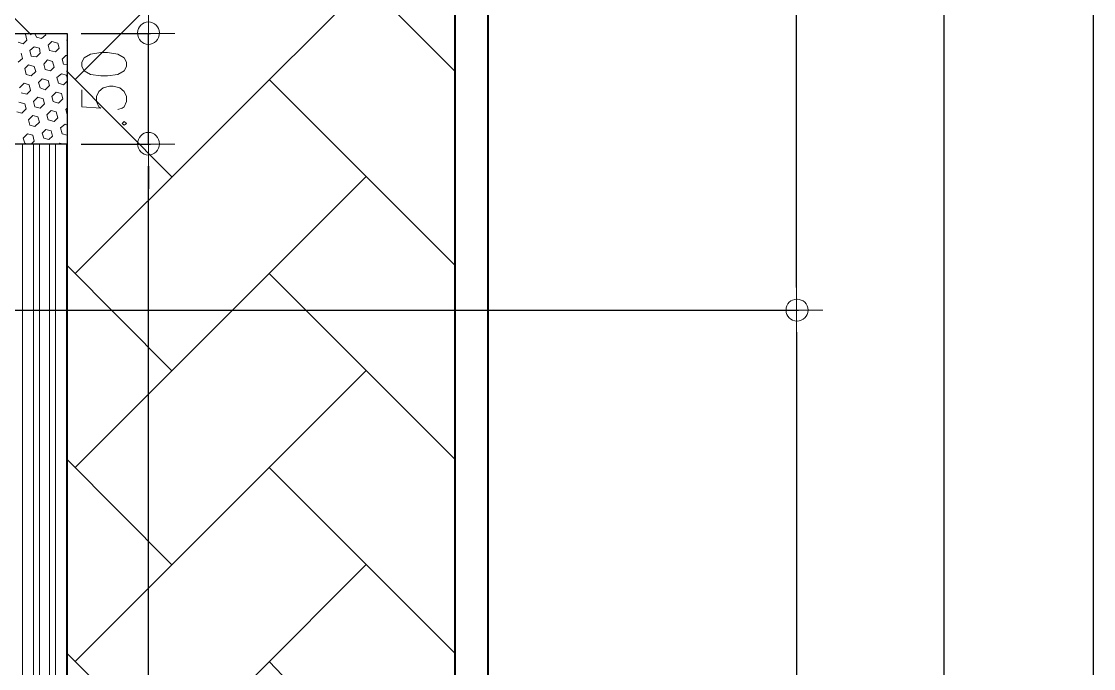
# Model space of a CAD drawing. Header units: millimetres. Extents: x 2928 to 3112, y 1220 to 1280.
# Drawn here: x 2983.33 to 2988.212, y 1261.659 to 1264.606 of the extents above; entities that cross this region are included whole.
import ezdxf

# ---------------------------------------------------------------- set-up
doc = ezdxf.new("R2010")
doc.units = ezdxf.units.MM

msp = doc.modelspace()

# ---------------------------------------------------------------- linework, layer by layer
at = {"color": 7, "linetype": 'Continuous', "lineweight": -2, "true_color": 0x000007}
for points in [[(2937.08126, 1265.3073), (2937.07792, 1267.474), (2938.98795, 1267.474), (2985.45528, 1267.474), (2985.45528, 1236.87356), (2938.98795, 1236.87356), (2937.08126, 1236.87356), (2937.08126, 1238.60692)], [(2937.23126, 1265.3073), (2937.23126, 1267.32399), (2938.98795, 1267.32399), (2985.30528, 1267.32399), (2985.30528, 1237.02356), (2938.98795, 1237.02356), (2937.22793, 1237.02356), (2937.22793, 1238.60692)], [(2983.53859, 1264.04728), (2983.03191, 1264.04728), (2983.03191, 1264.55062), (2983.53859, 1264.55062)]]:
    msp.add_lwpolyline(points, close=True, dxfattribs=at)
at = {"color": 252, "linetype": 'Continuous', "lineweight": 5, "true_color": 0x989898}
msp.add_lwpolyline([(2985.45195, 1267.474), (2985.45195, 1260.42056), (2985.30195, 1260.42056), (2985.30195, 1267.32399), (2979.40519, 1267.32399), (2979.40519, 1267.474)], close=True, dxfattribs=at)
at = {"color": 253, "linetype": 'Continuous', "lineweight": -2, "true_color": 0x9a9a9a}
for points in [[(2988.21199, 1236.98689), (2988.21199, 1267.37066), (2988.21199, 1267.37066)], [(2986.85863, 1263.39394), (2986.85863, 1267.22066), (2986.85863, 1267.22066)], [(2987.53198, 1237.1369), (2987.53198, 1267.22066), (2987.53198, 1267.22066)], [(2983.60192, 1264.55062), (2983.91859, 1264.55062), (2983.91859, 1264.55062)], [(2983.90859, 1264.04728), (2983.90859, 1264.55062), (2983.90859, 1264.55062)], [(2983.60192, 1264.04728), (2983.91859, 1264.04728), (2983.91859, 1264.04728)], [(2983.60192, 1264.04728), (2983.91859, 1264.04728), (2983.91859, 1264.04728)], [(2983.90859, 1239.40693), (2983.90859, 1263.94728), (2983.90859, 1263.94728)], [(2983.90859, 1263.94728), (2983.90859, 1263.84394), (2983.90859, 1263.84394)], [(2982.3419, 1263.2906), (2986.86863, 1263.2906), (2986.86863, 1263.2906)], [(2982.3419, 1263.2906), (2986.86863, 1263.2906), (2986.86863, 1263.2906)], [(2986.85863, 1263.1906), (2986.85863, 1240.16027), (2986.85863, 1240.16027)]]:
    msp.add_lwpolyline(points, dxfattribs=at)
at = {"color": 9, "linetype": 'Continuous', "lineweight": 5, "true_color": 0xbababa}
for points in [[(2983.57525, 1264.34062), (2984.89861, 1265.6673), (2984.89861, 1265.6673)], [(2983.37525, 1264.54395), (2982.69191, 1265.22396), (2982.69191, 1265.22396)], [(2985.30195, 1264.38062), (2984.4586, 1265.22396), (2984.4586, 1265.22396)], [(2983.57525, 1263.45727), (2984.89861, 1264.78062), (2984.89861, 1264.78062)], [(2938.98795, 1264.55062), (2983.53859, 1264.55062), (2983.53859, 1238.80025)], [(2983.34858, 1264.54729), (2983.33192, 1264.55062), (2983.33192, 1264.55062)], [(2983.33858, 1264.50395), (2983.35525, 1264.52062), (2983.35525, 1264.52062)], [(2983.35525, 1264.52062), (2983.34858, 1264.54729), (2983.34858, 1264.54729)], [(2983.39859, 1264.53395), (2983.39192, 1264.55062), (2983.39192, 1264.55062)], [(2983.42192, 1264.52729), (2983.39859, 1264.53395), (2983.39859, 1264.53395)], [(2983.42192, 1264.52729), (2983.44192, 1264.54395), (2983.44192, 1264.54395)], [(2983.44192, 1264.54395), (2983.43859, 1264.55062), (2983.43859, 1264.55062)], [(2983.50525, 1264.55062), (2983.49859, 1264.55062), (2983.49859, 1264.55062)], [(2983.50525, 1264.55062), (2983.50859, 1264.55062), (2983.50859, 1264.55062)], [(2983.53859, 1264.52062), (2983.53525, 1264.52062), (2983.53525, 1264.52062)], [(2983.53859, 1264.52062), (2983.53525, 1264.52062), (2983.53525, 1264.52062)], [(2983.33858, 1264.50395), (2983.31525, 1264.51062), (2983.31525, 1264.51062)], [(2983.36858, 1264.47395), (2983.38858, 1264.49062), (2983.38858, 1264.49062)], [(2983.37525, 1264.44729), (2983.36858, 1264.47395), (2983.36858, 1264.47395)], [(2983.41192, 1264.48395), (2983.38858, 1264.49062), (2983.38858, 1264.49062)], [(2983.41525, 1264.46062), (2983.41192, 1264.48395), (2983.41192, 1264.48395)], [(2983.45192, 1264.49729), (2983.46859, 1264.51395), (2983.46859, 1264.51395)], [(2983.45859, 1264.47395), (2983.45192, 1264.49729), (2983.45192, 1264.49729)], [(2983.48525, 1264.46729), (2983.45859, 1264.47395), (2983.45859, 1264.47395)], [(2983.49525, 1264.50729), (2983.46859, 1264.51395), (2983.46859, 1264.51395)], [(2983.48525, 1264.46729), (2983.50192, 1264.48395), (2983.50192, 1264.48395)], [(2983.50192, 1264.48395), (2983.49525, 1264.50729), (2983.49525, 1264.50729)], [(2983.31525, 1264.42062), (2983.33525, 1264.43729), (2983.33525, 1264.43729)], [(2983.33525, 1264.43729), (2983.32858, 1264.46062), (2983.32858, 1264.46062)], [(2983.39859, 1264.44395), (2983.37525, 1264.44729), (2983.37525, 1264.44729)], [(2983.39859, 1264.44395), (2983.41525, 1264.46062), (2983.41525, 1264.46062)], [(2983.43192, 1264.41062), (2983.44859, 1264.43062), (2983.44859, 1264.43062)], [(2983.47192, 1264.42395), (2983.44859, 1264.43062), (2983.44859, 1264.43062)], [(2983.47859, 1264.39729), (2983.47192, 1264.42395), (2983.47192, 1264.42395)], [(2983.51525, 1264.43395), (2983.53192, 1264.45062), (2983.53192, 1264.45062)], [(2983.52192, 1264.41062), (2983.51525, 1264.43395), (2983.51525, 1264.43395)], [(2983.53859, 1264.45062), (2983.53192, 1264.45062), (2983.53192, 1264.45062)], [(2983.34525, 1264.39062), (2983.36192, 1264.40729), (2983.36192, 1264.40729)], [(2983.35192, 1264.36395), (2983.34525, 1264.39062), (2983.34525, 1264.39062)], [(2983.38858, 1264.40062), (2983.36192, 1264.40729), (2983.36192, 1264.40729)], [(2983.37525, 1264.35728), (2983.39525, 1264.37728), (2983.39525, 1264.37728)], [(2983.39525, 1264.37728), (2983.38858, 1264.40062), (2983.38858, 1264.40062)], [(2983.43859, 1264.38728), (2983.43192, 1264.41062), (2983.43192, 1264.41062)], [(2983.46192, 1264.38062), (2983.43859, 1264.38728), (2983.43859, 1264.38728)], [(2983.46192, 1264.38062), (2983.47859, 1264.39729), (2983.47859, 1264.39729)], [(2983.53859, 1264.40729), (2983.52192, 1264.41062), (2983.52192, 1264.41062)], [(2984.01526, 1263.89728), (2983.53525, 1264.38062), (2983.53525, 1264.38062)], [(2983.32192, 1264.30395), (2983.34192, 1264.32395), (2983.34192, 1264.32395)], [(2983.36525, 1264.31728), (2983.34192, 1264.32395), (2983.34192, 1264.32395)], [(2983.37525, 1264.35728), (2983.35192, 1264.36395), (2983.35192, 1264.36395)], [(2983.40859, 1264.32728), (2983.42525, 1264.34395), (2983.42525, 1264.34395)], [(2983.41525, 1264.30395), (2983.40859, 1264.32728), (2983.40859, 1264.32728)], [(2983.45192, 1264.33728), (2983.42525, 1264.34395), (2983.42525, 1264.34395)], [(2983.45859, 1264.31395), (2983.45192, 1264.33728), (2983.45192, 1264.33728)], [(2983.49192, 1264.35062), (2983.51192, 1264.36728), (2983.51192, 1264.36728)], [(2983.49859, 1264.32395), (2983.49192, 1264.35062), (2983.49192, 1264.35062)], [(2983.52192, 1264.31728), (2983.49859, 1264.32395), (2983.49859, 1264.32395)], [(2983.53525, 1264.36062), (2983.51192, 1264.36728), (2983.51192, 1264.36728)], [(2983.52192, 1264.31728), (2983.53859, 1264.33395), (2983.53859, 1264.33395)], [(2983.53859, 1264.34728), (2983.53525, 1264.36062), (2983.53525, 1264.36062)], [(2985.30195, 1263.49727), (2984.4586, 1264.34062), (2984.4586, 1264.34062)], [(2983.35525, 1264.27395), (2983.32858, 1264.28062), (2983.32858, 1264.28062)], [(2983.35525, 1264.27395), (2983.37192, 1264.29062), (2983.37192, 1264.29062)], [(2983.37192, 1264.29062), (2983.36525, 1264.31728), (2983.36525, 1264.31728)], [(2983.43859, 1264.29395), (2983.41525, 1264.30395), (2983.41525, 1264.30395)], [(2983.43859, 1264.29395), (2983.45859, 1264.31395), (2983.45859, 1264.31395)], [(2983.46859, 1264.26395), (2983.48859, 1264.28395), (2983.48859, 1264.28395)], [(2983.51192, 1264.27728), (2983.48859, 1264.28395), (2983.48859, 1264.28395)], [(2983.51859, 1264.25395), (2983.51192, 1264.27728), (2983.51192, 1264.27728)], [(2983.34525, 1264.23062), (2983.31858, 1264.23728), (2983.31858, 1264.23728)], [(2983.35192, 1264.20728), (2983.34525, 1264.23062), (2983.34525, 1264.23062)], [(2983.38525, 1264.24062), (2983.40525, 1264.26062), (2983.40525, 1264.26062)], [(2983.39192, 1264.21728), (2983.38525, 1264.24062), (2983.38525, 1264.24062)], [(2983.42859, 1264.25395), (2983.40525, 1264.26062), (2983.40525, 1264.26062)], [(2983.41525, 1264.21062), (2983.43525, 1264.23062), (2983.43525, 1264.23062)], [(2983.43525, 1264.23062), (2983.42859, 1264.25395), (2983.42859, 1264.25395)], [(2983.47525, 1264.24062), (2983.46859, 1264.26395), (2983.46859, 1264.26395)], [(2983.49859, 1264.23395), (2983.47525, 1264.24062), (2983.47525, 1264.24062)], [(2983.49859, 1264.23395), (2983.51859, 1264.25395), (2983.51859, 1264.25395)], [(2983.33192, 1264.18728), (2983.30858, 1264.19395), (2983.30858, 1264.19395)], [(2983.33192, 1264.18728), (2983.35192, 1264.20728), (2983.35192, 1264.20728)], [(2983.36192, 1264.15728), (2983.38192, 1264.17728), (2983.38192, 1264.17728)], [(2983.40525, 1264.17062), (2983.38192, 1264.17728), (2983.38192, 1264.17728)], [(2983.41525, 1264.21062), (2983.39192, 1264.21728), (2983.39192, 1264.21728)], [(2983.44525, 1264.18062), (2983.46525, 1264.20062), (2983.46525, 1264.20062)], [(2983.45192, 1264.15728), (2983.44525, 1264.18062), (2983.44525, 1264.18062)], [(2983.48859, 1264.19395), (2983.46525, 1264.20062), (2983.46525, 1264.20062)], [(2983.49525, 1264.16728), (2983.48859, 1264.19395), (2983.48859, 1264.19395)], [(2983.53192, 1264.20395), (2983.53859, 1264.21062), (2983.53859, 1264.21062)], [(2983.53859, 1264.18062), (2983.53192, 1264.20395), (2983.53192, 1264.20395)], [(2983.36858, 1264.13395), (2983.36192, 1264.15728), (2983.36192, 1264.15728)], [(2983.39192, 1264.12728), (2983.36858, 1264.13395), (2983.36858, 1264.13395)], [(2983.39192, 1264.12728), (2983.41192, 1264.14728), (2983.41192, 1264.14728)], [(2983.41192, 1264.14728), (2983.40525, 1264.17062), (2983.40525, 1264.17062)], [(2983.47859, 1264.15061), (2983.45192, 1264.15728), (2983.45192, 1264.15728)], [(2983.47859, 1264.15061), (2983.49525, 1264.16728), (2983.49525, 1264.16728)], [(2983.50859, 1264.12061), (2983.52859, 1264.13728), (2983.52859, 1264.13728)], [(2983.53859, 1264.13395), (2983.52859, 1264.13728), (2983.52859, 1264.13728)], [(2983.33858, 1264.07395), (2983.35858, 1264.09395), (2983.35858, 1264.09395)], [(2983.38192, 1264.08728), (2983.35858, 1264.09395), (2983.35858, 1264.09395)], [(2983.38858, 1264.06061), (2983.38192, 1264.08728), (2983.38192, 1264.08728)], [(2983.42525, 1264.09728), (2983.44192, 1264.11395), (2983.44192, 1264.11395)], [(2983.43192, 1264.07395), (2983.42525, 1264.09728), (2983.42525, 1264.09728)], [(2983.46525, 1264.10728), (2983.44192, 1264.11395), (2983.44192, 1264.11395)], [(2983.45525, 1264.06728), (2983.47192, 1264.08395), (2983.47192, 1264.08395)], [(2983.47192, 1264.08395), (2983.46525, 1264.10728), (2983.46525, 1264.10728)], [(2983.51525, 1264.09395), (2983.50859, 1264.12061), (2983.50859, 1264.12061)], [(2983.53859, 1264.08728), (2983.51525, 1264.09395), (2983.51525, 1264.09395)], [(2983.33525, 1239.30359), (2983.33525, 1264.04728), (2983.33525, 1264.04728)], [(2983.34525, 1264.05061), (2983.33858, 1264.07395), (2983.33858, 1264.07395)], [(2983.35858, 1264.04728), (2983.34525, 1264.05061), (2983.34525, 1264.05061)], [(2983.37525, 1264.04728), (2983.38858, 1264.06061), (2983.38858, 1264.06061)], [(2983.38525, 1239.30359), (2983.38525, 1264.04728), (2983.38525, 1264.04728)], [(2983.41192, 1239.30359), (2983.41192, 1264.04728), (2983.41192, 1264.04728)], [(2983.45525, 1264.06728), (2983.43192, 1264.07395), (2983.43192, 1264.07395)], [(2983.45859, 1239.30359), (2983.45859, 1264.04728), (2983.45859, 1264.04728)], [(2983.48525, 1239.30359), (2983.48525, 1264.04728), (2983.48525, 1264.04728)], [(2983.49859, 1264.04728), (2983.50525, 1264.05061), (2983.50525, 1264.05061)], [(2983.52525, 1264.04728), (2983.50525, 1264.05061), (2983.50525, 1264.05061)], [(2983.53525, 1239.30359), (2983.53525, 1264.04728), (2983.53525, 1264.04728)], [(2983.57525, 1262.57393), (2984.89861, 1263.89728), (2984.89861, 1263.89728)], [(2984.01526, 1263.01393), (2983.53525, 1263.49727), (2983.53525, 1263.49727)], [(2985.30195, 1262.61393), (2984.4586, 1263.45727), (2984.4586, 1263.45727)], [(2983.57525, 1261.69058), (2984.89861, 1263.01393), (2984.89861, 1263.01393)], [(2984.01526, 1262.13059), (2983.53525, 1262.61393), (2983.53525, 1262.61393)], [(2985.30195, 1261.73058), (2984.4586, 1262.57393), (2984.4586, 1262.57393)], [(2984.39527, 1261.62725), (2984.89861, 1262.13059), (2984.89861, 1262.13059)], [(2984.01526, 1261.24724), (2983.53525, 1261.73058), (2983.53525, 1261.73058)], [(2984.5186, 1261.62725), (2984.4586, 1261.69058), (2984.4586, 1261.69058)]]:
    msp.add_lwpolyline(points, dxfattribs=at)
at = {"color": 7, "linetype": 'Continuous', "lineweight": 9, "true_color": 0x000007}
for points in [[(2983.90859, 1264.67396), (2983.90859, 1264.43062), (2983.90859, 1264.43062)], [(2984.02859, 1264.55062), (2983.78859, 1264.55062), (2983.78859, 1264.55062)], [(2983.60525, 1264.29395), (2983.60525, 1264.21728), (2983.69192, 1264.21062), (2983.68192, 1264.21728), (2983.67192, 1264.24062), (2983.67192, 1264.26395), (2983.68192, 1264.28728), (2983.70192, 1264.30395), (2983.73192, 1264.31062), (2983.74859, 1264.31062), (2983.77859, 1264.30395), (2983.79859, 1264.28728), (2983.80859, 1264.26395), (2983.80859, 1264.24062), (2983.79859, 1264.21728), (2983.78859, 1264.21062), (2983.76859, 1264.20395)], [(2983.90859, 1263.92728), (2983.90859, 1264.16728), (2983.90859, 1264.16728)], [(2983.90859, 1263.92728), (2983.90859, 1264.16728), (2983.90859, 1264.16728)], [(2983.78859, 1264.04728), (2984.02859, 1264.04728), (2984.02859, 1264.04728)], [(2983.78859, 1264.04728), (2984.02859, 1264.04728), (2984.02859, 1264.04728)], [(2986.85863, 1263.1706), (2986.85863, 1263.4106), (2986.85863, 1263.4106)], [(2986.85863, 1263.4106), (2986.85863, 1263.1706), (2986.85863, 1263.1706)], [(2986.73863, 1263.2906), (2986.97864, 1263.2906), (2986.97864, 1263.2906)], [(2986.97864, 1263.2906), (2986.73863, 1263.2906), (2986.73863, 1263.2906)]]:
    msp.add_lwpolyline(points, dxfattribs=at)
for points in [[(2983.60525, 1264.40062), (2983.61525, 1264.38062), (2983.64526, 1264.36395), (2983.69192, 1264.35728), (2983.72192, 1264.35728), (2983.76859, 1264.36395), (2983.79859, 1264.38062), (2983.80859, 1264.40062), (2983.80859, 1264.42062), (2983.79859, 1264.44062), (2983.76859, 1264.45729), (2983.72192, 1264.46395), (2983.69192, 1264.46395), (2983.64526, 1264.45729), (2983.61525, 1264.44062), (2983.60525, 1264.42062)], [(2983.78859, 1264.14061), (2983.79859, 1264.13395), (2983.80859, 1264.14061), (2983.79859, 1264.15061)]]:
    msp.add_lwpolyline(points, close=True, dxfattribs=at)
at = {"color": 7, "linetype": 'Continuous', "lineweight": -2, "true_color": 0x000007}
msp.add_lwpolyline([(2983.53859, 1264.04728), (2983.53859, 1239.30359), (2983.53859, 1239.30359)], dxfattribs=at)
at = {"color": 7, "linetype": 'Continuous', "lineweight": 9, "true_color": 0x000007}
for points in [[(2983.90859, 1264.50062), (2983.93526, 1264.50062), (2983.95859, 1264.52395), (2983.95859, 1264.55395), (2983.95859, 1264.55395), (2983.95859, 1264.58062), (2983.93526, 1264.60395), (2983.90859, 1264.60395), (2983.90859, 1264.60395), (2983.88193, 1264.60395), (2983.85859, 1264.58062), (2983.85859, 1264.55395), (2983.85859, 1264.55395), (2983.85859, 1264.52395), (2983.88193, 1264.50062), (2983.90859, 1264.50062)], [(2983.90859, 1264.10061), (2983.88193, 1264.10061), (2983.85859, 1264.07728), (2983.85859, 1264.04728), (2983.85859, 1264.04728), (2983.85859, 1264.02061), (2983.88193, 1263.99728), (2983.90859, 1263.99728), (2983.90859, 1263.99728), (2983.93526, 1263.99728), (2983.95859, 1264.02061), (2983.95859, 1264.04728), (2983.95859, 1264.04728), (2983.95859, 1264.07728), (2983.93526, 1264.10061), (2983.90859, 1264.10061)], [(2983.90859, 1264.10061), (2983.88193, 1264.10061), (2983.85859, 1264.07728), (2983.85859, 1264.04728), (2983.85859, 1264.04728), (2983.85859, 1264.02061), (2983.88193, 1263.99728), (2983.90859, 1263.99728), (2983.90859, 1263.99728), (2983.93526, 1263.99728), (2983.95859, 1264.02061), (2983.95859, 1264.04728), (2983.95859, 1264.04728), (2983.95859, 1264.07728), (2983.93526, 1264.10061), (2983.90859, 1264.10061)], [(2986.86197, 1263.3406), (2986.83197, 1263.3406), (2986.81197, 1263.3206), (2986.81197, 1263.2906), (2986.81197, 1263.2906), (2986.81197, 1263.26394), (2986.83197, 1263.2406), (2986.86197, 1263.2406), (2986.86197, 1263.2406), (2986.88863, 1263.2406), (2986.91197, 1263.26394), (2986.91197, 1263.2906), (2986.91197, 1263.2906), (2986.91197, 1263.3206), (2986.88863, 1263.3406), (2986.86197, 1263.3406)], [(2986.86197, 1263.2406), (2986.88863, 1263.2406), (2986.91197, 1263.26394), (2986.91197, 1263.2906), (2986.91197, 1263.2906), (2986.91197, 1263.3206), (2986.88863, 1263.3406), (2986.86197, 1263.3406), (2986.86197, 1263.3406), (2986.83197, 1263.3406), (2986.81197, 1263.3206), (2986.81197, 1263.2906), (2986.81197, 1263.2906), (2986.81197, 1263.26394), (2986.83197, 1263.2406), (2986.86197, 1263.2406)]]:
    msp.add_open_spline(points, degree=3, knots=[0, 0, 0, 0, 0.0625, 0.0625, 0.0625, 0.0625, 0.125, 0.125, 0.125, 0.125, 0.1875, 0.1875, 0.1875, 0.1875, 1, 1, 1, 1], dxfattribs=at)

doc.saveas('drawing.dxf')
